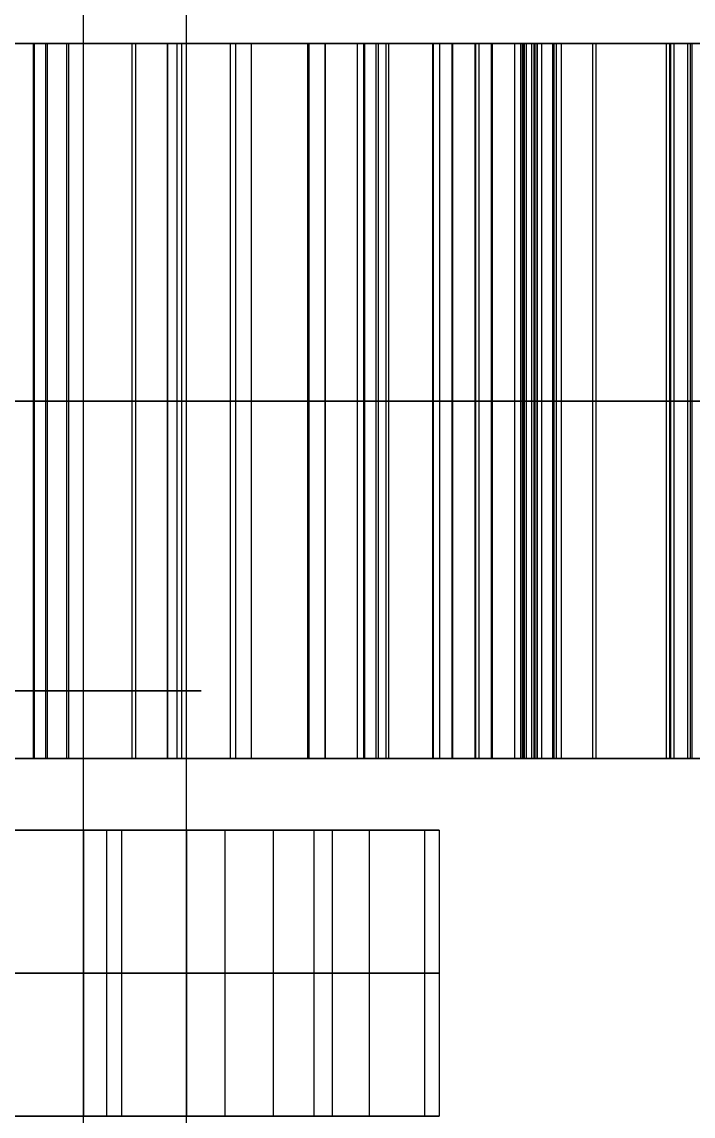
# Model space of a CAD drawing. Header units: millimetres. Extents: x -170 to 170, y -1654 to 210.
# Drawn here: x 49.4 to 63.49, y -58.03 to -35.07 of the extents above; entities that cross this region are included whole.
import ezdxf

# ---------------------------------------------------------------- set-up
doc = ezdxf.new("R2010")
doc.units = ezdxf.units.MM
doc.header["$MEASUREMENT"] = 0
doc.layers.add('V1', color=7, linetype='Continuous', true_color=0x000000)

msp = doc.modelspace()

# ---------------------------------------------------------------- linework, layer by layer
at = {"layer": 'V1'}
for p, q in [((4, -35.528, 255), (86.717, -35.528, 255)), ((53.93, -35.528, 345.833), (86.833, -35.528, 345.833)), ((54.502, -35.528, 164.167), (86.833, -35.528, 164.167)), ((-153, -43.028, 25), (153, -43.028, 25)), ((-153, -43.028, 25), (153, -43.028, 25)), ((4, -50.528, 255), (86.717, -50.528, 255)), ((53.93, -50.528, 345.833), (86.833, -50.528, 345.833)), ((54.502, -50.528, 164.167), (86.833, -50.528, 164.167)), ((51.987, -52.028, 133.492), (54.67, -52.028, 130.809)), ((55.523, -52.028, 142.685), (51.987, -52.028, 139.149)), ((53.159, -52.028, 373.679), (58.159, -52.028, 373.679)), ((51.987, -58.028, 133.492), (54.67, -58.028, 130.809)), ((55.523, -58.028, 142.685), (51.987, -58.028, 139.149)), ((53.159, -58.028, 373.679), (58.159, -58.028, 373.679))]:
    msp.add_line(p, q, dxfattribs=at)
for points in [[(50.689, -81.215, 377.375), (50.689, -49.107, 377.375), (50.689, -17, 377.375)], [(50.689, -81.215, 132.625), (50.689, -49.107, 132.625), (50.689, -17, 132.625)], [(52.854, -81.215, 372.148), (52.854, -49.107, 372.148), (52.854, -17, 372.148)], [(52.854, -81.215, 137.852), (52.854, -49.107, 137.852), (52.854, -17, 137.852)], [(-153, -35.528), (0, -35.528), (153, -35.528)], [(153, -35.528, 50), (0, -35.528, 50), (-153, -35.528, 50)], [(49.638, -35.528, 343.278), (49.638, -43.028, 343.278), (49.638, -50.528, 343.278)], [(49.654, -35.528, 166.963), (49.654, -43.028, 166.963), (49.654, -50.528, 166.963)], [(49.896, -35.528, 340.566), (49.896, -43.028, 340.566), (49.896, -50.528, 340.566)], [(49.928, -35.528, 169.674), (49.928, -43.028, 169.674), (49.928, -50.528, 169.674)], [(50.333, -35.528, 337.876), (50.333, -43.028, 337.876), (50.333, -50.528, 337.876)], [(50.38, -35.528, 172.361), (50.38, -43.028, 172.361), (50.38, -50.528, 172.361)], [(51.703, -35.528, 151.037), (51.703, -43.028, 151.037), (51.703, -50.528, 151.037)], [(51.781, -35.528, 359.193), (51.781, -43.028, 359.193), (51.781, -50.528, 359.193)], [(52.451, -35.528, 176.529), (52.451, -43.028, 176.529), (52.451, -50.528, 176.529)], [(52.458, -35.528, 333.485), (52.458, -43.028, 333.485), (52.458, -50.528, 333.485)], [(52.654, -35.528, 148.484), (52.654, -43.028, 148.484), (52.654, -50.528, 148.484)], [(52.747, -35.528, 361.74), (52.747, -43.028, 361.74), (52.747, -50.528, 361.74)], [(53.772, -35.528, 145.999), (53.772, -43.028, 145.999), (53.772, -50.528, 145.999)], [(53.88, -35.528, 364.218), (53.88, -43.028, 364.218), (53.88, -50.528, 364.218)], [(54.214, -35.528, 334.554), (54.214, -43.028, 334.554), (54.214, -50.528, 334.554)], [(54.214, -35.528, 175.446), (54.214, -43.028, 175.446), (54.214, -50.528, 175.446)], [(55.392, -35.528, 321.719), (55.392, -43.028, 321.719), (55.392, -50.528, 321.719)], [(55.42, -35.528, 188.304), (55.42, -43.028, 188.304), (55.42, -50.528, 188.304)], [(55.76, -35.528, 163.861), (55.76, -43.028, 163.861), (55.76, -50.528, 163.861)], [(55.762, -35.528, 346.345), (55.762, -43.028, 346.345), (55.762, -50.528, 346.345)], [(56.434, -35.528, 323.023), (56.434, -43.028, 323.023), (56.434, -50.528, 323.023)], [(56.569, -35.528, 187.179), (56.569, -43.028, 187.179), (56.569, -50.528, 187.179)], [(56.586, -35.528, 332.884), (56.586, -43.028, 332.884), (56.586, -50.528, 332.884)], [(56.586, -35.528, 177.116), (56.586, -43.028, 177.116), (56.586, -50.528, 177.116)], [(56.825, -35.528, 155.584), (56.825, -43.028, 155.584), (56.825, -50.528, 155.584)], [(56.876, -35.528, 354.615), (56.876, -43.028, 354.615), (56.876, -50.528, 354.615)], [(57.034, -35.528, 336.46), (57.034, -43.028, 336.46), (57.034, -50.528, 336.46)], [(57.09, -35.528, 173.738), (57.09, -43.028, 173.738), (57.09, -50.528, 173.738)], [(58.014, -35.528, 320.803), (58.014, -43.028, 320.803), (58.014, -50.528, 320.803)], [(58.02, -35.528, 190.553), (58.02, -43.028, 190.553), (58.02, -50.528, 190.553)], [(58.03, -35.528, 319.439), (58.03, -43.028, 319.439), (58.03, -50.528, 319.439)], [(58.162, -35.528, 189.389), (58.162, -43.028, 189.389), (58.162, -50.528, 189.389)], [(58.422, -35.528, 329.133), (58.422, -43.028, 329.133), (58.422, -50.528, 329.133)], [(58.433, -35.528, 180.856), (58.433, -43.028, 180.856), (58.433, -50.528, 180.856)], [(58.907, -35.528, 331.144), (58.907, -43.028, 331.144), (58.907, -50.528, 331.144)], [(58.907, -35.528, 178.856), (58.907, -43.028, 178.856), (58.907, -50.528, 178.856)], [(58.915, -35.528, 163.814), (58.915, -43.028, 163.814), (58.915, -50.528, 163.814)], [(58.918, -35.528, 346.373), (58.918, -43.028, 346.373), (58.918, -50.528, 346.373)], [(58.989, -35.528, 163.821), (58.989, -43.028, 163.821), (58.989, -50.528, 163.821)], [(58.992, -35.528, 346.365), (58.992, -43.028, 346.365), (58.992, -50.528, 346.365)], [(59.248, -35.528, 160.103), (59.248, -43.028, 160.103), (59.248, -50.528, 160.103)], [(59.272, -35.528, 350.082), (59.272, -43.028, 350.082), (59.272, -50.528, 350.082)], [(59.737, -35.528, 318.692), (59.737, -43.028, 318.692), (59.737, -50.528, 318.692)], [(59.865, -35.528, 156.428), (59.865, -43.028, 156.428), (59.865, -50.528, 156.428)], [(59.897, -35.528, 191.49), (59.897, -43.028, 191.49), (59.897, -50.528, 191.49)], [(59.911, -35.528, 353.754), (59.911, -43.028, 353.754), (59.911, -50.528, 353.754)], [(59.939, -35.528, 156.44), (59.939, -43.028, 156.44), (59.939, -50.528, 156.44)], [(59.985, -35.528, 353.741), (59.985, -43.028, 353.741), (59.985, -50.528, 353.741)], [(60.094, -35.528, 337.231), (60.094, -43.028, 337.231), (60.094, -50.528, 337.231)], [(60.145, -35.528, 172.948), (60.145, -43.028, 172.948), (60.145, -50.528, 172.948)], [(60.164, -35.528, 337.258), (60.164, -43.028, 337.258), (60.164, -50.528, 337.258)], [(60.205, -35.528, 328.741), (60.205, -43.028, 328.741), (60.205, -50.528, 328.741)], [(60.214, -35.528, 172.922), (60.214, -43.028, 172.922), (60.214, -50.528, 172.922)], [(60.306, -35.528, 181.438), (60.306, -43.028, 181.438), (60.306, -50.528, 181.438)], [(60.538, -35.528, 317.088), (60.538, -43.028, 317.088), (60.538, -50.528, 317.088)], [(60.564, -35.528, 192.937), (60.564, -43.028, 192.937), (60.564, -50.528, 192.937)], [(60.612, -35.528, 146.365), (60.612, -43.028, 146.365), (60.612, -50.528, 146.365)], [(60.717, -35.528, 363.812), (60.717, -43.028, 363.812), (60.717, -50.528, 363.812)], [(61.376, -35.528, 333.733), (61.376, -43.028, 333.733), (61.376, -50.528, 333.733)], [(61.447, -35.528, 176.44), (61.447, -43.028, 176.44), (61.447, -50.528, 176.44)], [(62.924, -35.528, 330.343), (62.924, -43.028, 330.343), (62.924, -50.528, 330.343)], [(62.992, -35.528, 330.373), (62.992, -43.028, 330.373), (62.992, -50.528, 330.373)], [(63.015, -35.528, 179.821), (63.015, -43.028, 179.821), (63.015, -50.528, 179.821)], [(63.083, -35.528, 179.79), (63.083, -43.028, 179.79), (63.083, -50.528, 179.79)], [(63.367, -35.528, 147.902), (63.367, -43.028, 147.902), (63.367, -50.528, 147.902)], [(63.428, -35.528, 147.946), (63.428, -43.028, 147.946), (63.428, -50.528, 147.946)], [(63.463, -35.528, 362.258), (63.463, -43.028, 362.258), (63.463, -50.528, 362.258)], [(-153, -43.028), (0, -43.028), (153, -43.028)], [(153, -43.028, 50), (0, -43.028, 50), (-153, -43.028, 50)], [(-153, -43.028), (0, -43.028), (153, -43.028)], [(153, -43.028, 50), (0, -43.028, 50), (-153, -43.028, 50)], [(-153, -50.528), (0, -50.528), (153, -50.528)], [(153, -50.528, 50), (0, -50.528, 50), (-153, -50.528, 50)], [(51.488, -52.028, 127.627), (47.141, -52.028, 128.792), (42.795, -52.028, 129.957)], [(53.659, -52.028, 365.885), (49.159, -52.028, 365.885), (44.659, -52.028, 365.885)], [(44.659, -52.028, 381.473), (49.159, -52.028, 381.473), (53.659, -52.028, 381.473)], [(46.829, -52.028, 145.014), (51.176, -52.028, 143.849), (55.523, -52.028, 142.685)], [(50.689, -52.028, 377.375), (50.689, -55.028, 377.375), (50.689, -58.028, 377.375)], [(50.689, -52.028, 132.625), (50.689, -55.028, 132.625), (50.689, -58.028, 132.625)], [(51.176, -52.028, 143.849), (51.176, -55.028, 143.849), (51.176, -58.028, 143.849)], [(57.852, -52.028, 133.991), (54.67, -52.028, 130.809), (51.488, -52.028, 127.627)], [(51.488, -52.028, 127.627), (51.488, -55.028, 127.627), (51.488, -58.028, 127.627)], [(52.854, -52.028, 372.148), (52.854, -55.028, 372.148), (52.854, -58.028, 372.148)], [(52.854, -52.028, 137.852), (52.854, -55.028, 137.852), (52.854, -58.028, 137.852)], [(58.159, -52.028, 373.679), (55.909, -52.028, 369.782), (53.659, -52.028, 365.885)], [(53.659, -52.028, 365.885), (53.659, -55.028, 365.885), (53.659, -58.028, 365.885)], [(53.659, -52.028, 381.473), (53.659, -55.028, 381.473), (53.659, -58.028, 381.473)], [(53.659, -52.028, 381.473), (55.909, -52.028, 377.576), (58.159, -52.028, 373.679)], [(54.67, -52.028, 130.809), (54.67, -55.028, 130.809), (54.67, -58.028, 130.809)], [(55.523, -52.028, 142.685), (55.523, -55.028, 142.685), (55.523, -58.028, 142.685)], [(55.523, -52.028, 142.685), (56.687, -52.028, 138.338), (57.852, -52.028, 133.991)], [(55.909, -52.028, 369.782), (55.909, -55.028, 369.782), (55.909, -58.028, 369.782)], [(55.909, -52.028, 377.576), (55.909, -55.028, 377.576), (55.909, -58.028, 377.576)], [(56.687, -52.028, 138.338), (56.687, -55.028, 138.338), (56.687, -58.028, 138.338)], [(57.852, -52.028, 133.991), (57.852, -55.028, 133.991), (57.852, -58.028, 133.991)], [(58.159, -52.028, 373.679), (58.159, -55.028, 373.679), (58.159, -58.028, 373.679)], [(51.488, -55.028, 127.627), (47.141, -55.028, 128.792), (42.795, -55.028, 129.957)], [(53.659, -55.028, 365.885), (49.159, -55.028, 365.885), (44.659, -55.028, 365.885)], [(44.659, -55.028, 381.473), (49.159, -55.028, 381.473), (53.659, -55.028, 381.473)], [(46.829, -55.028, 145.014), (51.176, -55.028, 143.849), (55.523, -55.028, 142.685)], [(57.852, -55.028, 133.991), (54.67, -55.028, 130.809), (51.488, -55.028, 127.627)], [(58.159, -55.028, 373.679), (55.909, -55.028, 369.782), (53.659, -55.028, 365.885)], [(53.659, -55.028, 381.473), (55.909, -55.028, 377.576), (58.159, -55.028, 373.679)], [(55.523, -55.028, 142.685), (56.687, -55.028, 138.338), (57.852, -55.028, 133.991)], [(51.488, -58.028, 127.627), (47.141, -58.028, 128.792), (42.795, -58.028, 129.957)], [(53.659, -58.028, 365.885), (49.159, -58.028, 365.885), (44.659, -58.028, 365.885)], [(44.659, -58.028, 381.473), (49.159, -58.028, 381.473), (53.659, -58.028, 381.473)], [(46.829, -58.028, 145.014), (51.176, -58.028, 143.849), (55.523, -58.028, 142.685)], [(57.852, -58.028, 133.991), (54.67, -58.028, 130.809), (51.488, -58.028, 127.627)], [(58.159, -58.028, 373.679), (55.909, -58.028, 369.782), (53.659, -58.028, 365.885)], [(53.659, -58.028, 381.473), (55.909, -58.028, 377.576), (58.159, -58.028, 373.679)], [(55.523, -58.028, 142.685), (56.687, -58.028, 138.338), (57.852, -58.028, 133.991)]]:
    msp.add_open_spline(points, degree=2, dxfattribs=at)
for points, knots in [([(54.214, -35.528, 334.554), (53.679, -35.528, 334.236), (53.093, -35.528, 333.879), (52.458, -35.528, 333.485), (49.27, -35.528, 331.502), (47.704, -35.528, 330.125), (46.306, -35.528, 328.318)], [221.886886, 221.886886, 221.886886, 221.886886, 222.070039, 222.070039, 222.070039, 222.990108, 222.990108, 222.990108, 222.990108]), ([(46.337, -35.528, 181.701), (47.723, -35.528, 179.898), (49.284, -35.528, 178.517), (52.451, -35.528, 176.529), (53.089, -35.528, 176.129), (53.677, -35.528, 175.768), (54.214, -35.528, 175.446)], [359.988985, 359.988985, 359.988985, 359.988985, 360.905641, 360.905641, 360.905641, 361.090068, 361.090068, 361.090068, 361.090068]), ([(58.992, -35.528, 346.365), (58.967, -35.528, 346.368), (58.942, -35.528, 346.37), (58.918, -35.528, 346.373), (57.886, -35.528, 346.475), (56.817, -35.528, 346.481), (55.762, -35.528, 346.345), (53.583, -35.528, 346.065), (51.201, -35.528, 344.384), (49.638, -35.528, 343.278)], [42.701087, 42.701087, 42.701087, 42.701087, 42.720076, 42.720076, 42.720076, 43.509736, 43.509736, 43.509736, 44.27684, 44.27684, 44.27684, 44.27684]), ([(49.654, -35.528, 166.963), (51.21, -35.528, 165.849), (53.582, -35.528, 164.154), (55.76, -35.528, 163.861), (56.813, -35.528, 163.719), (57.883, -35.528, 163.719), (58.915, -35.528, 163.814), (58.94, -35.528, 163.817), (58.964, -35.528, 163.819), (58.989, -35.528, 163.821)], [67.155281, 67.155281, 67.155281, 67.155281, 67.922366, 67.922366, 67.922366, 68.712034, 68.712034, 68.712034, 68.731083, 68.731083, 68.731083, 68.731083]), ([(50.333, -35.528, 337.876), (52.125, -35.528, 337.203), (54.854, -35.528, 336.179), (57.034, -35.528, 336.46), (58.089, -35.528, 336.595), (59.122, -35.528, 336.872), (60.094, -35.528, 337.231), (60.117, -35.528, 337.24), (60.14, -35.528, 337.249), (60.164, -35.528, 337.258)], [45.716917, 45.716917, 45.716917, 45.716917, 46.484002, 46.484002, 46.484002, 47.273669, 47.273669, 47.273669, 47.292718, 47.292718, 47.292718, 47.292718]), ([(60.214, -35.528, 172.922), (60.191, -35.528, 172.931), (60.168, -35.528, 172.94), (60.145, -35.528, 172.948), (59.175, -35.528, 173.314), (58.144, -35.528, 173.596), (57.09, -35.528, 173.738), (54.912, -35.528, 174.032), (52.176, -35.528, 173.024), (50.38, -35.528, 172.361)], [64.139452, 64.139452, 64.139452, 64.139452, 64.158441, 64.158441, 64.158441, 64.948101, 64.948101, 64.948101, 65.715205, 65.715205, 65.715205, 65.715205]), ([(59.939, -35.528, 156.44), (59.914, -35.528, 156.436), (59.89, -35.528, 156.432), (59.865, -35.528, 156.428), (58.843, -35.528, 156.259), (57.808, -35.528, 155.988), (56.825, -35.528, 155.584), (54.792, -35.528, 154.749), (52.927, -35.528, 152.509), (51.703, -35.528, 151.037)], [71.285573, 71.285573, 71.285573, 71.285573, 71.304563, 71.304563, 71.304563, 72.094222, 72.094222, 72.094222, 72.861326, 72.861326, 72.861326, 72.861326]), ([(51.781, -35.528, 359.193), (52.996, -35.528, 357.713), (54.848, -35.528, 355.462), (56.876, -35.528, 354.615), (57.857, -35.528, 354.205), (58.89, -35.528, 353.928), (59.911, -35.528, 353.754), (59.936, -35.528, 353.75), (59.96, -35.528, 353.745), (59.985, -35.528, 353.741)], [38.570795, 38.570795, 38.570795, 38.570795, 39.33788, 39.33788, 39.33788, 40.127548, 40.127548, 40.127548, 40.146597, 40.146597, 40.146597, 40.146597]), ([(53.772, -35.528, 145.999), (55.678, -35.528, 145.812), (58.579, -35.528, 145.53), (60.612, -35.528, 146.365), (61.595, -35.528, 146.769), (62.522, -35.528, 147.304), (63.367, -35.528, 147.902), (63.388, -35.528, 147.917), (63.408, -35.528, 147.931), (63.428, -35.528, 147.946)], [74.301403, 74.301403, 74.301403, 74.301403, 75.068488, 75.068488, 75.068488, 75.858155, 75.858155, 75.858155, 75.877204, 75.877204, 75.877204, 75.877204]), ([(63.524, -35.528, 362.215), (63.504, -35.528, 362.229), (63.483, -35.528, 362.244), (63.463, -35.528, 362.258), (62.621, -35.528, 362.862), (61.698, -35.528, 363.402), (60.717, -35.528, 363.812), (58.689, -35.528, 364.659), (55.786, -35.528, 364.394), (53.88, -35.528, 364.218)], [35.554966, 35.554966, 35.554966, 35.554966, 35.573955, 35.573955, 35.573955, 36.363615, 36.363615, 36.363615, 37.130719, 37.130719, 37.130719, 37.130719]), ([(55.392, -35.528, 321.719), (56.679, -35.528, 323.595), (57.51, -35.528, 325.506), (58.422, -35.528, 329.133), (58.605, -35.528, 329.863), (58.767, -35.528, 330.534), (58.907, -35.528, 331.144)], [218.798763, 218.798763, 218.798763, 218.798763, 219.715419, 219.715419, 219.715419, 219.899846, 219.899846, 219.899846, 219.899846]), ([(58.907, -35.528, 178.856), (58.77, -35.528, 179.463), (58.612, -35.528, 180.131), (58.433, -35.528, 180.856), (57.533, -35.528, 184.501), (56.707, -35.528, 186.416), (55.42, -35.528, 188.304)], [363.077108, 363.077108, 363.077108, 363.077108, 363.260261, 363.260261, 363.260261, 364.18033, 364.18033, 364.18033, 364.18033]), ([(62.992, -35.528, 330.373), (62.969, -35.528, 330.363), (62.946, -35.528, 330.353), (62.924, -35.528, 330.343), (61.98, -35.528, 329.915), (61.05, -35.528, 329.386), (60.205, -35.528, 328.741), (58.458, -35.528, 327.408), (57.236, -35.528, 324.762), (56.434, -35.528, 323.023)], [49.847209, 49.847209, 49.847209, 49.847209, 49.866198, 49.866198, 49.866198, 50.655858, 50.655858, 50.655858, 51.422962, 51.422962, 51.422962, 51.422962]), ([(56.569, -35.528, 187.179), (57.36, -35.528, 185.435), (58.566, -35.528, 182.781), (60.306, -35.528, 181.438), (61.147, -35.528, 180.789), (62.073, -35.528, 180.254), (63.015, -35.528, 179.821), (63.037, -35.528, 179.81), (63.06, -35.528, 179.8), (63.083, -35.528, 179.79)], [60.00916, 60.00916, 60.00916, 60.00916, 60.776245, 60.776245, 60.776245, 61.565912, 61.565912, 61.565912, 61.584961, 61.584961, 61.584961, 61.584961]), ([(59.737, -35.528, 318.692), (61.626, -35.528, 319.005), (64.502, -35.528, 319.483), (66.249, -35.528, 320.816), (67.094, -35.528, 321.461), (67.851, -35.528, 322.217), (68.513, -35.528, 323.014), (68.529, -35.528, 323.033), (68.545, -35.528, 323.053), (68.56, -35.528, 323.072)], [52.863038, 52.863038, 52.863038, 52.863038, 53.630123, 53.630123, 53.630123, 54.419791, 54.419791, 54.419791, 54.43884, 54.43884, 54.43884, 54.43884]), ([(68.694, -35.528, 187.058), (68.678, -35.528, 187.078), (68.663, -35.528, 187.097), (68.647, -35.528, 187.116), (67.99, -35.528, 187.917), (67.238, -35.528, 188.678), (66.396, -35.528, 189.328), (64.657, -35.528, 190.671), (61.784, -35.528, 191.166), (59.897, -35.528, 191.49)], [56.99333, 56.99333, 56.99333, 56.99333, 57.012319, 57.012319, 57.012319, 57.801979, 57.801979, 57.801979, 58.569083, 58.569083, 58.569083, 58.569083]), ([(69.569, -35.528, 321.544), (68.98, -35.528, 321.344), (68.332, -35.528, 321.117), (67.63, -35.528, 320.863), (64.099, -35.528, 319.587), (62.281, -35.528, 318.565), (60.538, -35.528, 317.088)], [215.163542, 215.163542, 215.163542, 215.163542, 215.346695, 215.346695, 215.346695, 216.266764, 216.266764, 216.266764, 216.266764]), ([(60.564, -35.528, 192.937), (62.295, -35.528, 191.461), (64.108, -35.528, 190.435), (67.62, -35.528, 189.149), (68.327, -35.528, 188.89), (68.978, -35.528, 188.66), (69.569, -35.528, 188.456)], [366.712329, 366.712329, 366.712329, 366.712329, 367.628985, 367.628985, 367.628985, 367.813412, 367.813412, 367.813412, 367.813412]), ([(54.214, -43.028, 334.554), (53.679, -43.028, 334.236), (53.093, -43.028, 333.879), (52.458, -43.028, 333.485), (49.27, -43.028, 331.502), (47.704, -43.028, 330.125), (46.306, -43.028, 328.318)], [221.886886, 221.886886, 221.886886, 221.886886, 222.070039, 222.070039, 222.070039, 222.990108, 222.990108, 222.990108, 222.990108]), ([(46.337, -43.028, 181.701), (47.723, -43.028, 179.898), (49.284, -43.028, 178.517), (52.451, -43.028, 176.529), (53.089, -43.028, 176.129), (53.677, -43.028, 175.768), (54.214, -43.028, 175.446)], [359.988985, 359.988985, 359.988985, 359.988985, 360.905641, 360.905641, 360.905641, 361.090068, 361.090068, 361.090068, 361.090068]), ([(58.992, -43.028, 346.365), (58.967, -43.028, 346.368), (58.942, -43.028, 346.37), (58.918, -43.028, 346.373), (57.886, -43.028, 346.475), (56.817, -43.028, 346.481), (55.762, -43.028, 346.345), (53.583, -43.028, 346.065), (51.201, -43.028, 344.384), (49.638, -43.028, 343.278)], [42.701087, 42.701087, 42.701087, 42.701087, 42.720076, 42.720076, 42.720076, 43.509736, 43.509736, 43.509736, 44.27684, 44.27684, 44.27684, 44.27684]), ([(49.654, -43.028, 166.963), (51.21, -43.028, 165.849), (53.582, -43.028, 164.154), (55.76, -43.028, 163.861), (56.813, -43.028, 163.719), (57.883, -43.028, 163.719), (58.915, -43.028, 163.814), (58.94, -43.028, 163.817), (58.964, -43.028, 163.819), (58.989, -43.028, 163.821)], [67.155281, 67.155281, 67.155281, 67.155281, 67.922366, 67.922366, 67.922366, 68.712034, 68.712034, 68.712034, 68.731083, 68.731083, 68.731083, 68.731083]), ([(50.333, -43.028, 337.876), (52.125, -43.028, 337.203), (54.854, -43.028, 336.179), (57.034, -43.028, 336.46), (58.089, -43.028, 336.595), (59.122, -43.028, 336.872), (60.094, -43.028, 337.231), (60.117, -43.028, 337.24), (60.14, -43.028, 337.249), (60.164, -43.028, 337.258)], [45.716917, 45.716917, 45.716917, 45.716917, 46.484002, 46.484002, 46.484002, 47.273669, 47.273669, 47.273669, 47.292718, 47.292718, 47.292718, 47.292718]), ([(60.214, -43.028, 172.922), (60.191, -43.028, 172.931), (60.168, -43.028, 172.94), (60.145, -43.028, 172.948), (59.175, -43.028, 173.314), (58.144, -43.028, 173.596), (57.09, -43.028, 173.738), (54.912, -43.028, 174.032), (52.176, -43.028, 173.024), (50.38, -43.028, 172.361)], [64.139452, 64.139452, 64.139452, 64.139452, 64.158441, 64.158441, 64.158441, 64.948101, 64.948101, 64.948101, 65.715205, 65.715205, 65.715205, 65.715205]), ([(59.939, -43.028, 156.44), (59.914, -43.028, 156.436), (59.89, -43.028, 156.432), (59.865, -43.028, 156.428), (58.843, -43.028, 156.259), (57.808, -43.028, 155.988), (56.825, -43.028, 155.584), (54.792, -43.028, 154.749), (52.927, -43.028, 152.509), (51.703, -43.028, 151.037)], [71.285573, 71.285573, 71.285573, 71.285573, 71.304563, 71.304563, 71.304563, 72.094222, 72.094222, 72.094222, 72.861326, 72.861326, 72.861326, 72.861326]), ([(51.781, -43.028, 359.193), (52.996, -43.028, 357.713), (54.848, -43.028, 355.462), (56.876, -43.028, 354.615), (57.857, -43.028, 354.205), (58.89, -43.028, 353.928), (59.911, -43.028, 353.754), (59.936, -43.028, 353.75), (59.96, -43.028, 353.745), (59.985, -43.028, 353.741)], [38.570795, 38.570795, 38.570795, 38.570795, 39.33788, 39.33788, 39.33788, 40.127548, 40.127548, 40.127548, 40.146597, 40.146597, 40.146597, 40.146597]), ([(53.772, -43.028, 145.999), (55.678, -43.028, 145.812), (58.579, -43.028, 145.53), (60.612, -43.028, 146.365), (61.595, -43.028, 146.769), (62.522, -43.028, 147.304), (63.367, -43.028, 147.902), (63.388, -43.028, 147.917), (63.408, -43.028, 147.931), (63.428, -43.028, 147.946)], [74.301403, 74.301403, 74.301403, 74.301403, 75.068488, 75.068488, 75.068488, 75.858155, 75.858155, 75.858155, 75.877204, 75.877204, 75.877204, 75.877204]), ([(63.524, -43.028, 362.215), (63.504, -43.028, 362.229), (63.483, -43.028, 362.244), (63.463, -43.028, 362.258), (62.621, -43.028, 362.862), (61.698, -43.028, 363.402), (60.717, -43.028, 363.812), (58.689, -43.028, 364.659), (55.786, -43.028, 364.394), (53.88, -43.028, 364.218)], [35.554966, 35.554966, 35.554966, 35.554966, 35.573955, 35.573955, 35.573955, 36.363615, 36.363615, 36.363615, 37.130719, 37.130719, 37.130719, 37.130719]), ([(55.392, -43.028, 321.719), (56.679, -43.028, 323.595), (57.51, -43.028, 325.506), (58.422, -43.028, 329.133), (58.605, -43.028, 329.863), (58.767, -43.028, 330.534), (58.907, -43.028, 331.144)], [218.798763, 218.798763, 218.798763, 218.798763, 219.715419, 219.715419, 219.715419, 219.899846, 219.899846, 219.899846, 219.899846]), ([(58.907, -43.028, 178.856), (58.77, -43.028, 179.463), (58.612, -43.028, 180.131), (58.433, -43.028, 180.856), (57.533, -43.028, 184.501), (56.707, -43.028, 186.416), (55.42, -43.028, 188.304)], [363.077108, 363.077108, 363.077108, 363.077108, 363.260261, 363.260261, 363.260261, 364.18033, 364.18033, 364.18033, 364.18033]), ([(62.992, -43.028, 330.373), (62.969, -43.028, 330.363), (62.946, -43.028, 330.353), (62.924, -43.028, 330.343), (61.98, -43.028, 329.915), (61.05, -43.028, 329.386), (60.205, -43.028, 328.741), (58.458, -43.028, 327.408), (57.236, -43.028, 324.762), (56.434, -43.028, 323.023)], [49.847209, 49.847209, 49.847209, 49.847209, 49.866198, 49.866198, 49.866198, 50.655858, 50.655858, 50.655858, 51.422962, 51.422962, 51.422962, 51.422962]), ([(56.569, -43.028, 187.179), (57.36, -43.028, 185.435), (58.566, -43.028, 182.781), (60.306, -43.028, 181.438), (61.147, -43.028, 180.789), (62.073, -43.028, 180.254), (63.015, -43.028, 179.821), (63.037, -43.028, 179.81), (63.06, -43.028, 179.8), (63.083, -43.028, 179.79)], [60.00916, 60.00916, 60.00916, 60.00916, 60.776245, 60.776245, 60.776245, 61.565912, 61.565912, 61.565912, 61.584961, 61.584961, 61.584961, 61.584961]), ([(59.737, -43.028, 318.692), (61.626, -43.028, 319.005), (64.502, -43.028, 319.483), (66.249, -43.028, 320.816), (67.094, -43.028, 321.461), (67.851, -43.028, 322.217), (68.513, -43.028, 323.014), (68.529, -43.028, 323.033), (68.545, -43.028, 323.053), (68.56, -43.028, 323.072)], [52.863038, 52.863038, 52.863038, 52.863038, 53.630123, 53.630123, 53.630123, 54.419791, 54.419791, 54.419791, 54.43884, 54.43884, 54.43884, 54.43884]), ([(68.694, -43.028, 187.058), (68.678, -43.028, 187.078), (68.663, -43.028, 187.097), (68.647, -43.028, 187.116), (67.99, -43.028, 187.917), (67.238, -43.028, 188.678), (66.396, -43.028, 189.328), (64.657, -43.028, 190.671), (61.784, -43.028, 191.166), (59.897, -43.028, 191.49)], [56.99333, 56.99333, 56.99333, 56.99333, 57.012319, 57.012319, 57.012319, 57.801979, 57.801979, 57.801979, 58.569083, 58.569083, 58.569083, 58.569083]), ([(69.569, -43.028, 321.544), (68.98, -43.028, 321.344), (68.332, -43.028, 321.117), (67.63, -43.028, 320.863), (64.099, -43.028, 319.587), (62.281, -43.028, 318.565), (60.538, -43.028, 317.088)], [215.163542, 215.163542, 215.163542, 215.163542, 215.346695, 215.346695, 215.346695, 216.266764, 216.266764, 216.266764, 216.266764]), ([(60.564, -43.028, 192.937), (62.295, -43.028, 191.461), (64.108, -43.028, 190.435), (67.62, -43.028, 189.149), (68.327, -43.028, 188.89), (68.978, -43.028, 188.66), (69.569, -43.028, 188.456)], [366.712329, 366.712329, 366.712329, 366.712329, 367.628985, 367.628985, 367.628985, 367.813412, 367.813412, 367.813412, 367.813412]), ([(54.214, -50.528, 334.554), (53.679, -50.528, 334.236), (53.093, -50.528, 333.879), (52.458, -50.528, 333.485), (49.27, -50.528, 331.502), (47.704, -50.528, 330.125), (46.306, -50.528, 328.318)], [221.886886, 221.886886, 221.886886, 221.886886, 222.070039, 222.070039, 222.070039, 222.990108, 222.990108, 222.990108, 222.990108]), ([(46.337, -50.528, 181.701), (47.723, -50.528, 179.898), (49.284, -50.528, 178.517), (52.451, -50.528, 176.529), (53.089, -50.528, 176.129), (53.677, -50.528, 175.768), (54.214, -50.528, 175.446)], [359.988985, 359.988985, 359.988985, 359.988985, 360.905641, 360.905641, 360.905641, 361.090068, 361.090068, 361.090068, 361.090068]), ([(58.992, -50.528, 346.365), (58.967, -50.528, 346.368), (58.942, -50.528, 346.37), (58.918, -50.528, 346.373), (57.886, -50.528, 346.475), (56.817, -50.528, 346.481), (55.762, -50.528, 346.345), (53.583, -50.528, 346.065), (51.201, -50.528, 344.384), (49.638, -50.528, 343.278)], [42.701087, 42.701087, 42.701087, 42.701087, 42.720076, 42.720076, 42.720076, 43.509736, 43.509736, 43.509736, 44.27684, 44.27684, 44.27684, 44.27684]), ([(49.654, -50.528, 166.963), (51.21, -50.528, 165.849), (53.582, -50.528, 164.154), (55.76, -50.528, 163.861), (56.813, -50.528, 163.719), (57.883, -50.528, 163.719), (58.915, -50.528, 163.814), (58.94, -50.528, 163.817), (58.964, -50.528, 163.819), (58.989, -50.528, 163.821)], [67.155281, 67.155281, 67.155281, 67.155281, 67.922366, 67.922366, 67.922366, 68.712034, 68.712034, 68.712034, 68.731083, 68.731083, 68.731083, 68.731083]), ([(50.333, -50.528, 337.876), (52.125, -50.528, 337.203), (54.854, -50.528, 336.179), (57.034, -50.528, 336.46), (58.089, -50.528, 336.595), (59.122, -50.528, 336.872), (60.094, -50.528, 337.231), (60.117, -50.528, 337.24), (60.14, -50.528, 337.249), (60.164, -50.528, 337.258)], [45.716917, 45.716917, 45.716917, 45.716917, 46.484002, 46.484002, 46.484002, 47.273669, 47.273669, 47.273669, 47.292718, 47.292718, 47.292718, 47.292718]), ([(60.214, -50.528, 172.922), (60.191, -50.528, 172.931), (60.168, -50.528, 172.94), (60.145, -50.528, 172.948), (59.175, -50.528, 173.314), (58.144, -50.528, 173.596), (57.09, -50.528, 173.738), (54.912, -50.528, 174.032), (52.176, -50.528, 173.024), (50.38, -50.528, 172.361)], [64.139452, 64.139452, 64.139452, 64.139452, 64.158441, 64.158441, 64.158441, 64.948101, 64.948101, 64.948101, 65.715205, 65.715205, 65.715205, 65.715205]), ([(59.939, -50.528, 156.44), (59.914, -50.528, 156.436), (59.89, -50.528, 156.432), (59.865, -50.528, 156.428), (58.843, -50.528, 156.259), (57.808, -50.528, 155.988), (56.825, -50.528, 155.584), (54.792, -50.528, 154.749), (52.927, -50.528, 152.509), (51.703, -50.528, 151.037)], [71.285573, 71.285573, 71.285573, 71.285573, 71.304563, 71.304563, 71.304563, 72.094222, 72.094222, 72.094222, 72.861326, 72.861326, 72.861326, 72.861326]), ([(51.781, -50.528, 359.193), (52.996, -50.528, 357.713), (54.848, -50.528, 355.462), (56.876, -50.528, 354.615), (57.857, -50.528, 354.205), (58.89, -50.528, 353.928), (59.911, -50.528, 353.754), (59.936, -50.528, 353.75), (59.96, -50.528, 353.745), (59.985, -50.528, 353.741)], [38.570795, 38.570795, 38.570795, 38.570795, 39.33788, 39.33788, 39.33788, 40.127548, 40.127548, 40.127548, 40.146597, 40.146597, 40.146597, 40.146597]), ([(53.772, -50.528, 145.999), (55.678, -50.528, 145.812), (58.579, -50.528, 145.53), (60.612, -50.528, 146.365), (61.595, -50.528, 146.769), (62.522, -50.528, 147.304), (63.367, -50.528, 147.902), (63.388, -50.528, 147.917), (63.408, -50.528, 147.931), (63.428, -50.528, 147.946)], [74.301403, 74.301403, 74.301403, 74.301403, 75.068488, 75.068488, 75.068488, 75.858155, 75.858155, 75.858155, 75.877204, 75.877204, 75.877204, 75.877204]), ([(63.524, -50.528, 362.215), (63.504, -50.528, 362.229), (63.483, -50.528, 362.244), (63.463, -50.528, 362.258), (62.621, -50.528, 362.862), (61.698, -50.528, 363.402), (60.717, -50.528, 363.812), (58.689, -50.528, 364.659), (55.786, -50.528, 364.394), (53.88, -50.528, 364.218)], [35.554966, 35.554966, 35.554966, 35.554966, 35.573955, 35.573955, 35.573955, 36.363615, 36.363615, 36.363615, 37.130719, 37.130719, 37.130719, 37.130719]), ([(55.392, -50.528, 321.719), (56.679, -50.528, 323.595), (57.51, -50.528, 325.506), (58.422, -50.528, 329.133), (58.605, -50.528, 329.863), (58.767, -50.528, 330.534), (58.907, -50.528, 331.144)], [218.798763, 218.798763, 218.798763, 218.798763, 219.715419, 219.715419, 219.715419, 219.899846, 219.899846, 219.899846, 219.899846]), ([(58.907, -50.528, 178.856), (58.77, -50.528, 179.463), (58.612, -50.528, 180.131), (58.433, -50.528, 180.856), (57.533, -50.528, 184.501), (56.707, -50.528, 186.416), (55.42, -50.528, 188.304)], [363.077108, 363.077108, 363.077108, 363.077108, 363.260261, 363.260261, 363.260261, 364.18033, 364.18033, 364.18033, 364.18033]), ([(62.992, -50.528, 330.373), (62.969, -50.528, 330.363), (62.946, -50.528, 330.353), (62.924, -50.528, 330.343), (61.98, -50.528, 329.915), (61.05, -50.528, 329.386), (60.205, -50.528, 328.741), (58.458, -50.528, 327.408), (57.236, -50.528, 324.762), (56.434, -50.528, 323.023)], [49.847209, 49.847209, 49.847209, 49.847209, 49.866198, 49.866198, 49.866198, 50.655858, 50.655858, 50.655858, 51.422962, 51.422962, 51.422962, 51.422962]), ([(56.569, -50.528, 187.179), (57.36, -50.528, 185.435), (58.566, -50.528, 182.781), (60.306, -50.528, 181.438), (61.147, -50.528, 180.789), (62.073, -50.528, 180.254), (63.015, -50.528, 179.821), (63.037, -50.528, 179.81), (63.06, -50.528, 179.8), (63.083, -50.528, 179.79)], [60.00916, 60.00916, 60.00916, 60.00916, 60.776245, 60.776245, 60.776245, 61.565912, 61.565912, 61.565912, 61.584961, 61.584961, 61.584961, 61.584961]), ([(59.737, -50.528, 318.692), (61.626, -50.528, 319.005), (64.502, -50.528, 319.483), (66.249, -50.528, 320.816), (67.094, -50.528, 321.461), (67.851, -50.528, 322.217), (68.513, -50.528, 323.014), (68.529, -50.528, 323.033), (68.545, -50.528, 323.053), (68.56, -50.528, 323.072)], [52.863038, 52.863038, 52.863038, 52.863038, 53.630123, 53.630123, 53.630123, 54.419791, 54.419791, 54.419791, 54.43884, 54.43884, 54.43884, 54.43884]), ([(68.694, -50.528, 187.058), (68.678, -50.528, 187.078), (68.663, -50.528, 187.097), (68.647, -50.528, 187.116), (67.99, -50.528, 187.917), (67.238, -50.528, 188.678), (66.396, -50.528, 189.328), (64.657, -50.528, 190.671), (61.784, -50.528, 191.166), (59.897, -50.528, 191.49)], [56.99333, 56.99333, 56.99333, 56.99333, 57.012319, 57.012319, 57.012319, 57.801979, 57.801979, 57.801979, 58.569083, 58.569083, 58.569083, 58.569083]), ([(69.569, -50.528, 321.544), (68.98, -50.528, 321.344), (68.332, -50.528, 321.117), (67.63, -50.528, 320.863), (64.099, -50.528, 319.587), (62.281, -50.528, 318.565), (60.538, -50.528, 317.088)], [215.163542, 215.163542, 215.163542, 215.163542, 215.346695, 215.346695, 215.346695, 216.266764, 216.266764, 216.266764, 216.266764]), ([(60.564, -50.528, 192.937), (62.295, -50.528, 191.461), (64.108, -50.528, 190.435), (67.62, -50.528, 189.149), (68.327, -50.528, 188.89), (68.978, -50.528, 188.66), (69.569, -50.528, 188.456)], [366.712329, 366.712329, 366.712329, 366.712329, 367.628985, 367.628985, 367.628985, 367.813412, 367.813412, 367.813412, 367.813412])]:
    msp.add_open_spline(points, degree=3, knots=knots, dxfattribs=at)
for points, weights in [([(49.638, -35.528, 343.278), (49.75, -35.528, 341.464), (49.982, -35.528, 339.66), (50.333, -35.528, 337.876)], [1, 0.998547387537, 0.998547387537, 1]), ([(50.38, -35.528, 172.361), (50.019, -35.528, 170.579), (49.777, -35.528, 168.777), (49.654, -35.528, 166.963)], [1, 0.998547387537, 0.998547387537, 1]), ([(51.703, -35.528, 151.037), (52.281, -35.528, 149.313), (52.972, -35.528, 147.632), (53.772, -35.528, 145.999)], [1, 0.998547387537, 0.998547387537, 1]), ([(53.88, -35.528, 364.218), (53.07, -35.528, 362.59), (52.369, -35.528, 360.913), (51.781, -35.528, 359.193)], [1, 0.998547387537, 0.998547387537, 1]), ([(58.907, -35.528, 331.144), (57.377, -35.528, 332.328), (55.812, -35.528, 333.465), (54.214, -35.528, 334.554)], [0.820968185752, 0.820719665991, 0.820719665991, 0.820968185752]), ([(54.214, -35.528, 175.446), (55.812, -35.528, 176.535), (57.377, -35.528, 177.672), (58.907, -35.528, 178.856)], [0.454260840692, 0.454123328912, 0.454123328912, 0.454260840692]), ([(60.538, -35.528, 317.088), (58.893, -35.528, 318.692), (57.177, -35.528, 320.237), (55.392, -35.528, 321.719)], [0.8444334408, 0.836114160911, 0.828292409228, 0.820968185752]), ([(55.42, -35.528, 188.304), (57.187, -35.528, 189.772), (58.903, -35.528, 191.317), (60.564, -35.528, 192.937)], [0.454260840692, 0.449785505048, 0.445577813448, 0.441637765894]), ([(56.434, -35.528, 323.023), (57.439, -35.528, 321.508), (58.542, -35.528, 320.062), (59.737, -35.528, 318.692)], [1, 0.998547387537, 0.998547387537, 1]), ([(59.897, -35.528, 191.49), (58.694, -35.528, 190.127), (57.583, -35.528, 188.688), (56.569, -35.528, 187.179)], [1, 0.998547387537, 0.998547387537, 1]), ([(58.989, -35.528, 163.821), (59.016, -35.528, 161.329), (59.334, -35.528, 158.857), (59.939, -35.528, 156.44)], [1, 0.995432816344, 0.995432816344, 1]), ([(59.985, -35.528, 353.741), (59.366, -35.528, 351.327), (59.033, -35.528, 348.857), (58.992, -35.528, 346.365)], [1, 0.995432816344, 0.995432816344, 1]), ([(60.164, -35.528, 337.258), (60.835, -35.528, 334.857), (61.782, -35.528, 332.552), (62.992, -35.528, 330.373)], [1, 0.995432816344, 0.995432816344, 1]), ([(63.083, -35.528, 179.79), (61.86, -35.528, 177.618), (60.9, -35.528, 175.318), (60.214, -35.528, 172.922)], [1, 0.995432816344, 0.995432816344, 1]), ([(63.428, -35.528, 147.946), (64.698, -35.528, 145.801), (66.209, -35.528, 143.819), (67.942, -35.528, 142.028)], [1, 0.995432816344, 0.995432816344, 1]), ([(49.638, -43.028, 343.278), (49.75, -43.028, 341.464), (49.982, -43.028, 339.66), (50.333, -43.028, 337.876)], [1, 0.998547387537, 0.998547387537, 1]), ([(50.38, -43.028, 172.361), (50.019, -43.028, 170.579), (49.777, -43.028, 168.777), (49.654, -43.028, 166.963)], [1, 0.998547387537, 0.998547387537, 1]), ([(51.703, -43.028, 151.037), (52.281, -43.028, 149.313), (52.972, -43.028, 147.632), (53.772, -43.028, 145.999)], [1, 0.998547387537, 0.998547387537, 1]), ([(53.88, -43.028, 364.218), (53.07, -43.028, 362.59), (52.369, -43.028, 360.913), (51.781, -43.028, 359.193)], [1, 0.998547387537, 0.998547387537, 1]), ([(58.907, -43.028, 331.144), (57.377, -43.028, 332.328), (55.812, -43.028, 333.465), (54.214, -43.028, 334.554)], [0.820968185752, 0.820719665991, 0.820719665991, 0.820968185752]), ([(54.214, -43.028, 175.446), (55.812, -43.028, 176.535), (57.377, -43.028, 177.672), (58.907, -43.028, 178.856)], [0.454260840692, 0.454123328912, 0.454123328912, 0.454260840692]), ([(60.538, -43.028, 317.088), (58.893, -43.028, 318.692), (57.177, -43.028, 320.237), (55.392, -43.028, 321.719)], [0.8444334408, 0.836114160911, 0.828292409228, 0.820968185752]), ([(55.42, -43.028, 188.304), (57.187, -43.028, 189.772), (58.903, -43.028, 191.317), (60.564, -43.028, 192.937)], [0.454260840692, 0.449785505048, 0.445577813448, 0.441637765894]), ([(56.434, -43.028, 323.023), (57.439, -43.028, 321.508), (58.542, -43.028, 320.062), (59.737, -43.028, 318.692)], [1, 0.998547387537, 0.998547387537, 1]), ([(59.897, -43.028, 191.49), (58.694, -43.028, 190.127), (57.583, -43.028, 188.688), (56.569, -43.028, 187.179)], [1, 0.998547387537, 0.998547387537, 1]), ([(58.989, -43.028, 163.821), (59.016, -43.028, 161.329), (59.334, -43.028, 158.857), (59.939, -43.028, 156.44)], [1, 0.995432816344, 0.995432816344, 1]), ([(59.985, -43.028, 353.741), (59.366, -43.028, 351.327), (59.033, -43.028, 348.857), (58.992, -43.028, 346.365)], [1, 0.995432816344, 0.995432816344, 1]), ([(60.164, -43.028, 337.258), (60.835, -43.028, 334.857), (61.782, -43.028, 332.552), (62.992, -43.028, 330.373)], [1, 0.995432816344, 0.995432816344, 1]), ([(63.083, -43.028, 179.79), (61.86, -43.028, 177.618), (60.9, -43.028, 175.318), (60.214, -43.028, 172.922)], [1, 0.995432816344, 0.995432816344, 1]), ([(63.428, -43.028, 147.946), (64.698, -43.028, 145.801), (66.209, -43.028, 143.819), (67.942, -43.028, 142.028)], [1, 0.995432816344, 0.995432816344, 1]), ([(49.638, -50.528, 343.278), (49.75, -50.528, 341.464), (49.982, -50.528, 339.66), (50.333, -50.528, 337.876)], [1, 0.998547387537, 0.998547387537, 1]), ([(50.38, -50.528, 172.361), (50.019, -50.528, 170.579), (49.777, -50.528, 168.777), (49.654, -50.528, 166.963)], [1, 0.998547387537, 0.998547387537, 1]), ([(51.703, -50.528, 151.037), (52.281, -50.528, 149.313), (52.972, -50.528, 147.632), (53.772, -50.528, 145.999)], [1, 0.998547387537, 0.998547387537, 1]), ([(53.88, -50.528, 364.218), (53.07, -50.528, 362.59), (52.369, -50.528, 360.913), (51.781, -50.528, 359.193)], [1, 0.998547387537, 0.998547387537, 1]), ([(58.907, -50.528, 331.144), (57.377, -50.528, 332.328), (55.812, -50.528, 333.465), (54.214, -50.528, 334.554)], [0.820968185752, 0.820719665991, 0.820719665991, 0.820968185752]), ([(54.214, -50.528, 175.446), (55.812, -50.528, 176.535), (57.377, -50.528, 177.672), (58.907, -50.528, 178.856)], [0.454260840692, 0.454123328912, 0.454123328912, 0.454260840692]), ([(60.538, -50.528, 317.088), (58.893, -50.528, 318.692), (57.177, -50.528, 320.237), (55.392, -50.528, 321.719)], [0.8444334408, 0.836114160911, 0.828292409228, 0.820968185752]), ([(55.42, -50.528, 188.304), (57.187, -50.528, 189.772), (58.903, -50.528, 191.317), (60.564, -50.528, 192.937)], [0.454260840692, 0.449785505048, 0.445577813448, 0.441637765894]), ([(56.434, -50.528, 323.023), (57.439, -50.528, 321.508), (58.542, -50.528, 320.062), (59.737, -50.528, 318.692)], [1, 0.998547387537, 0.998547387537, 1]), ([(59.897, -50.528, 191.49), (58.694, -50.528, 190.127), (57.583, -50.528, 188.688), (56.569, -50.528, 187.179)], [1, 0.998547387537, 0.998547387537, 1]), ([(58.989, -50.528, 163.821), (59.016, -50.528, 161.329), (59.334, -50.528, 158.857), (59.939, -50.528, 156.44)], [1, 0.995432816344, 0.995432816344, 1]), ([(59.985, -50.528, 353.741), (59.366, -50.528, 351.327), (59.033, -50.528, 348.857), (58.992, -50.528, 346.365)], [1, 0.995432816344, 0.995432816344, 1]), ([(60.164, -50.528, 337.258), (60.835, -50.528, 334.857), (61.782, -50.528, 332.552), (62.992, -50.528, 330.373)], [1, 0.995432816344, 0.995432816344, 1]), ([(63.083, -50.528, 179.79), (61.86, -50.528, 177.618), (60.9, -50.528, 175.318), (60.214, -50.528, 172.922)], [1, 0.995432816344, 0.995432816344, 1]), ([(63.428, -50.528, 147.946), (64.698, -50.528, 145.801), (66.209, -50.528, 143.819), (67.942, -50.528, 142.028)], [1, 0.995432816344, 0.995432816344, 1])]:
    msp.add_rational_spline(points, weights, degree=3, dxfattribs=at)
for points, weights, knots in [([(52.854, -49.107, 372.148), (51.323, -49.107, 368.453), (47.628, -49.107, 369.984), (43.932, -49.107, 371.514), (45.463, -49.107, 375.21), (46.994, -49.107, 378.905), (50.689, -49.107, 377.375), (54.385, -49.107, 375.844), (52.854, -49.107, 372.148)], [1, 0.707106781187, 1, 0.707106781187, 1, 0.707106781187, 1, 0.707106781187, 1], [0, 0, 0, 6.283185, 6.283185, 12.566371, 12.566371, 18.849556, 18.849556, 25.132741, 25.132741, 25.132741]), ([(45.463, -49.107, 134.79), (43.932, -49.107, 138.486), (47.628, -49.107, 140.016), (51.323, -49.107, 141.547), (52.854, -49.107, 137.852), (54.385, -49.107, 134.156), (50.689, -49.107, 132.625), (46.994, -49.107, 131.095), (45.463, -49.107, 134.79)], [1, 0.707106781187, 1, 0.707106781187, 1, 0.707106781187, 1, 0.707106781187, 1], [0, 0, 0, 6.283185, 6.283185, 12.566371, 12.566371, 18.849556, 18.849556, 25.132741, 25.132741, 25.132741]), ([(52.854, -52.028, 372.148), (54.385, -52.028, 375.844), (50.689, -52.028, 377.375), (46.994, -52.028, 378.905), (45.463, -52.028, 375.21), (43.932, -52.028, 371.514), (47.628, -52.028, 369.984), (51.323, -52.028, 368.453), (52.854, -52.028, 372.148)], [0.999999860338, 0.707106851018, 1, 0.707106781187, 1, 0.707106781187, 1, 0.707106851018, 0.999999860338], [-25.132741, -25.132741, -25.132741, -18.849557, -18.849557, -12.566371, -12.566371, -6.283185, -6.283185, 0, 0, 0]), ([(45.463, -52.028, 134.79), (46.994, -52.028, 131.095), (50.689, -52.028, 132.625), (54.385, -52.028, 134.156), (52.854, -52.028, 137.852), (51.323, -52.028, 141.547), (47.628, -52.028, 140.016), (43.932, -52.028, 138.486), (45.463, -52.028, 134.79)], [0.999999860338, 0.707106851018, 1, 0.707106781187, 1, 0.707106781187, 1, 0.707106851018, 0.999999860338], [-25.132741, -25.132741, -25.132741, -18.849557, -18.849557, -12.566371, -12.566371, -6.283185, -6.283185, 0, 0, 0]), ([(52.854, -58.028, 372.148), (54.385, -58.028, 375.844), (50.689, -58.028, 377.375), (46.994, -58.028, 378.905), (45.463, -58.028, 375.21), (43.932, -58.028, 371.514), (47.628, -58.028, 369.984), (51.323, -58.028, 368.453), (52.854, -58.028, 372.148)], [1, 0.707106781187, 1, 0.707106781187, 1, 0.707106781187, 1, 0.707106781187, 1], [-25.132741, -25.132741, -25.132741, -18.849556, -18.849556, -12.566371, -12.566371, -6.283185, -6.283185, 0, 0, 0]), ([(45.463, -58.028, 134.79), (46.994, -58.028, 131.095), (50.689, -58.028, 132.625), (54.385, -58.028, 134.156), (52.854, -58.028, 137.852), (51.323, -58.028, 141.547), (47.628, -58.028, 140.016), (43.932, -58.028, 138.486), (45.463, -58.028, 134.79)], [1, 0.707106781187, 1, 0.707106781187, 1, 0.707106781187, 1, 0.707106781187, 1], [-25.132741, -25.132741, -25.132741, -18.849556, -18.849556, -12.566371, -12.566371, -6.283185, -6.283185, 0, 0, 0])]:
    msp.add_rational_spline(points, weights, degree=2, knots=knots, dxfattribs=at)

doc.saveas('drawing.dxf')
